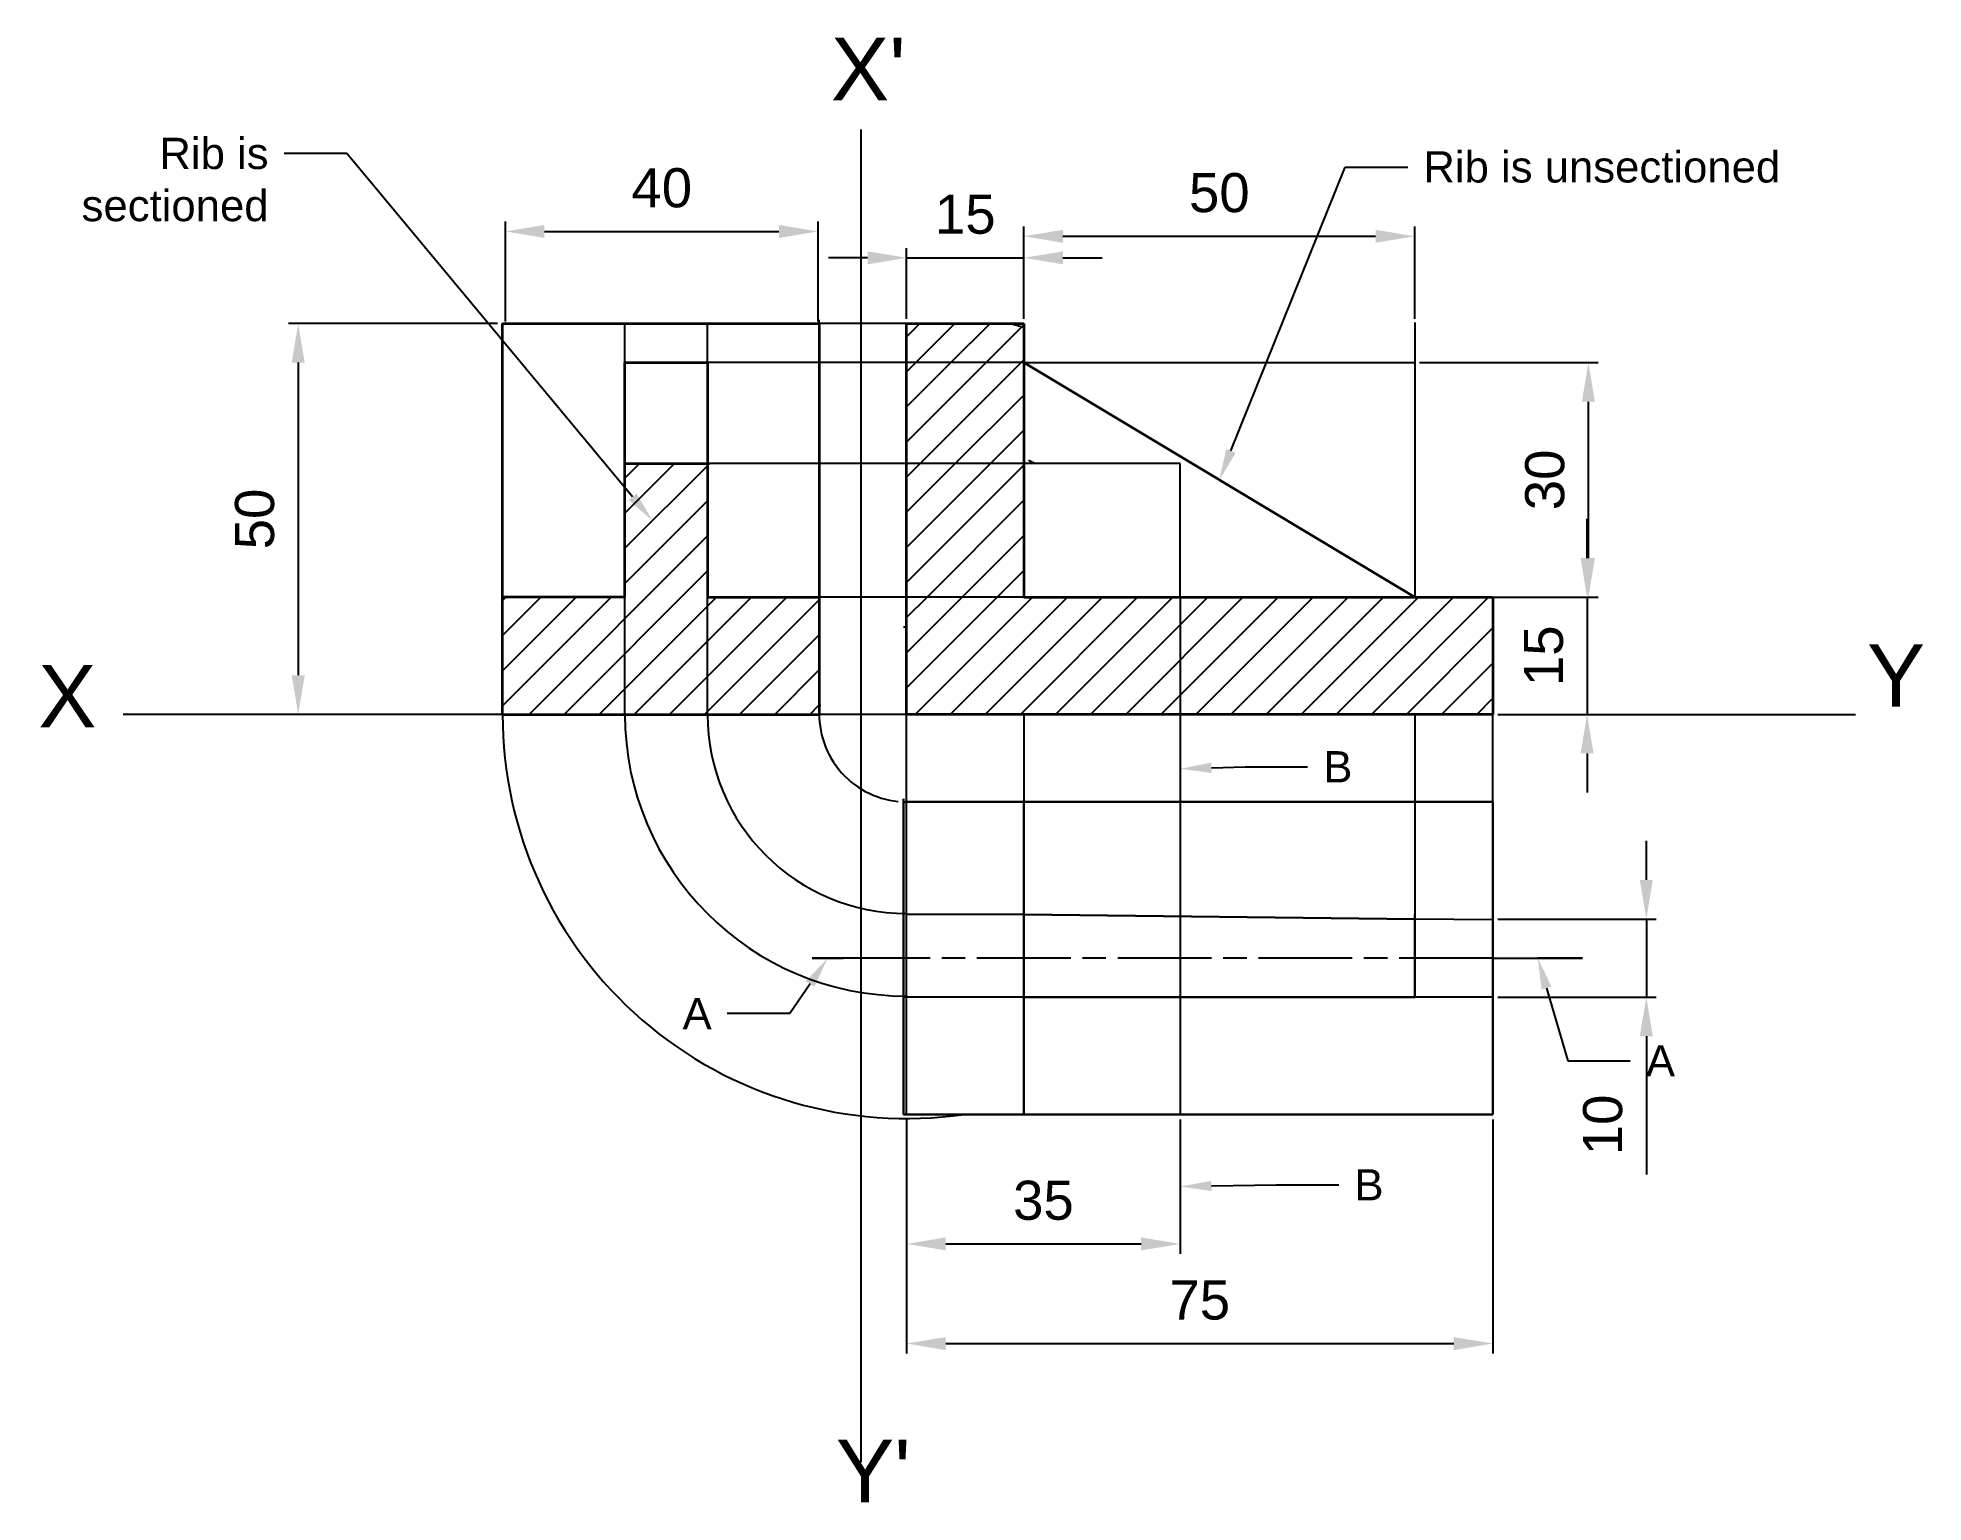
# Model space of a CAD drawing. Header units: millimetres. Extents: x 71 to 313, y -12 to 176.
import ezdxf
from ezdxf import colors
from ezdxf.entities.mleader import LeaderData, LeaderLine
from ezdxf.math import Vec2, Vec3

# ---------------------------------------------------------------- set-up
doc = ezdxf.new("R2010")
doc.units = ezdxf.units.MM
doc.header["$PDMODE"] = 35
doc.header["$PDSIZE"] = -2
doc.linetypes.add('ACAD_ISO08W100', pattern=[36, 24, -3, 6, -3])
doc.styles.get("Standard").update_dxf_attribs({"font": 'arial.ttf'})
doc.dimstyles.new('ISO-25', dxfattribs={"dimtxt": 5, "dimasz": 5, "dimexe": 1.25, "dimexo": 0.625, "dimgap": 3, "dimtad": 1, "dimdec": 0, "dimtxsty": 'Standard', "dimcen": 2.5, "dimadec": 0, "dimazin": 0, "dimtfac": 1, "dimtdec": 0, "dimtmove": 0, "dimatfit": 3, "dimfxl": 1, "dimarcsym": 0})

# ---------------------------------------------------------------- blocks, each defined once
blk = doc.blocks.new('*D1')
at = {"color": 0, "lineweight": -2, "transparency": 16777216}
for p, q in [((277.12, 68.1), (277.12, 73.1)), ((258.12, 63.1), (278.37, 63.1)), ((277.12, 63.1), (277.12, 53.1)), ((258.12, 53.1), (278.37, 53.1)), ((277.12, 48.1), (277.12, 30.43))]:
    blk.add_line(p, q, dxfattribs=at)
at = {"color": 0, "lineweight": -3, "transparency": 16777216}
for points in [[(276.28, 68.1), (277.95, 68.1), (277.12, 63.1)], [(276.28, 48.1), (277.95, 48.1), (277.12, 53.1)]]:
    blk.add_solid(points, dxfattribs=at)
at = {"layer": 'Defpoints', "color": 0, "lineweight": -3, "transparency": 16777216}
for p in [(257.49, 63.1), (257.49, 53.1), (277.12, 53.1)]:
    blk.add_point(p, dxfattribs=at)
at = {"color": 0, "transparency": 16777216, "insert": (271.56, 36.76), "char_height": 5, "attachment_point": 5, "rotation": 90}
blk.add_mtext('10', dxfattribs=at)
blk = doc.blocks.new('*D2')
at = {"color": 0, "lineweight": -2, "transparency": 16777216}
for p, q in [((130.16, 139.28), (103.4, 139.28)), ((104.65, 134.28), (104.65, 94.28)), ((130.16, 89.28), (103.4, 89.28))]:
    blk.add_line(p, q, dxfattribs=at)
at = {"color": 0, "lineweight": -3, "transparency": 16777216}
for points in [[(103.82, 134.28), (105.49, 134.28), (104.65, 139.28)], [(103.82, 94.28), (105.49, 94.28), (104.65, 89.28)]]:
    blk.add_solid(points, dxfattribs=at)
at = {"layer": 'Defpoints', "color": 0, "lineweight": -3, "transparency": 16777216}
for p in [(130.79, 139.28), (104.65, 89.28), (130.79, 89.28)]:
    blk.add_point(p, dxfattribs=at)
at = {"color": 0, "lineweight": -3, "transparency": 16777216, "insert": (99.1, 114.28), "char_height": 5, "attachment_point": 5, "rotation": 90}
blk.add_mtext('50', dxfattribs=at)
blk = doc.blocks.new('*D4')
at = {"color": 0, "lineweight": -2, "transparency": 16777216}
for p, q in [((177.49, 147.69), (172.49, 147.69)), ((182.49, 139.9), (182.49, 148.94)), ((182.49, 147.69), (197.49, 147.69)), ((197.49, 139.9), (197.49, 148.94)), ((202.49, 147.69), (207.49, 147.69))]:
    blk.add_line(p, q, dxfattribs=at)
at = {"color": 0, "lineweight": -3, "transparency": 16777216}
for points in [[(177.49, 148.52), (177.49, 146.86), (182.49, 147.69)], [(202.49, 148.52), (202.49, 146.86), (197.49, 147.69)]]:
    blk.add_solid(points, dxfattribs=at)
at = {"layer": 'Defpoints', "color": 0, "lineweight": -3, "transparency": 16777216}
for p in [(197.49, 147.69), (182.49, 139.28), (197.49, 139.28)]:
    blk.add_point(p, dxfattribs=at)
at = {"color": 0, "lineweight": -3, "transparency": 16777216, "insert": (189.99, 153.24), "char_height": 5, "attachment_point": 5}
blk.add_mtext('15', dxfattribs=at)
blk = doc.blocks.new('*D5')
at = {"color": 0, "lineweight": -2, "transparency": 16777216}
for p, q in [((197.49, 139.9), (197.49, 151.7)), ((202.49, 150.45), (242.49, 150.45)), ((247.49, 139.9), (247.49, 151.7))]:
    blk.add_line(p, q, dxfattribs=at)
at = {"color": 0, "lineweight": -3, "transparency": 16777216}
for points in [[(202.49, 151.28), (202.49, 149.62), (197.49, 150.45)], [(242.49, 151.28), (242.49, 149.62), (247.49, 150.45)]]:
    blk.add_solid(points, dxfattribs=at)
at = {"layer": 'Defpoints', "color": 0, "lineweight": -3, "transparency": 16777216}
for p in [(247.49, 150.45), (197.49, 139.28), (247.49, 139.28)]:
    blk.add_point(p, dxfattribs=at)
at = {"color": 0, "lineweight": -3, "transparency": 16777216, "insert": (222.49, 156), "char_height": 5, "attachment_point": 5}
blk.add_mtext('50', dxfattribs=at)
blk = doc.blocks.new('*D6')
at = {"color": 0, "lineweight": -2, "transparency": 16777216}
for p, q in [((269.54, 109.28), (269.54, 114.28)), ((258.12, 104.28), (270.79, 104.28)), ((269.54, 104.28), (269.54, 89.28)), ((258.12, 89.28), (270.79, 89.28)), ((269.54, 84.28), (269.54, 79.28))]:
    blk.add_line(p, q, dxfattribs=at)
at = {"color": 0, "lineweight": -3, "transparency": 16777216}
for points in [[(268.71, 109.28), (270.37, 109.28), (269.54, 104.28)], [(268.71, 84.28), (270.37, 84.28), (269.54, 89.28)]]:
    blk.add_solid(points, dxfattribs=at)
at = {"layer": 'Defpoints', "color": 0, "lineweight": -3, "transparency": 16777216}
for p in [(257.49, 104.28), (257.49, 89.28), (269.54, 89.28)]:
    blk.add_point(p, dxfattribs=at)
at = {"color": 0, "lineweight": -3, "transparency": 16777216, "insert": (263.99, 96.78), "char_height": 5, "attachment_point": 5, "rotation": 90}
blk.add_mtext('15', dxfattribs=at)
blk = doc.blocks.new('*D7')
at = {"color": 0, "lineweight": -2, "transparency": 16777216}
for p, q in [((182.49, 37.47), (182.49, 7.54)), ((257.49, 37.47), (257.49, 7.54)), ((187.49, 8.79), (252.49, 8.79))]:
    blk.add_line(p, q, dxfattribs=at)
at = {"color": 0, "lineweight": -3, "transparency": 16777216}
for points in [[(187.49, 9.62), (187.49, 7.95), (182.49, 8.79)], [(252.49, 9.62), (252.49, 7.95), (257.49, 8.79)]]:
    blk.add_solid(points, dxfattribs=at)
at = {"layer": 'Defpoints', "color": 0, "lineweight": -3, "transparency": 16777216}
for p in [(182.49, 38.1), (257.49, 38.1), (257.49, 8.79)]:
    blk.add_point(p, dxfattribs=at)
at = {"color": 0, "lineweight": -3, "transparency": 16777216, "insert": (219.99, 14.33), "char_height": 5, "attachment_point": 5}
blk.add_mtext('75', dxfattribs=at)
blk = doc.blocks.new('*D8')
at = {"color": 0, "lineweight": -2, "transparency": 16777216}
for p, q in [((182.49, 36.95), (182.49, 20.29)), ((217.49, 37.47), (217.49, 20.29)), ((187.49, 21.54), (212.49, 21.54))]:
    blk.add_line(p, q, dxfattribs=at)
at = {"color": 0, "lineweight": -3, "transparency": 16777216}
for points in [[(187.49, 22.37), (187.49, 20.71), (182.49, 21.54)], [(212.49, 22.37), (212.49, 20.71), (217.49, 21.54)]]:
    blk.add_solid(points, dxfattribs=at)
at = {"layer": 'Defpoints', "color": 0, "lineweight": -3, "transparency": 16777216}
for p in [(182.49, 37.57), (217.49, 38.1), (217.49, 21.54)]:
    blk.add_point(p, dxfattribs=at)
at = {"color": 0, "lineweight": -3, "transparency": 16777216, "insert": (199.99, 27.09), "char_height": 5, "attachment_point": 5}
blk.add_mtext('35', dxfattribs=at)
blk = doc.blocks.new('*D9')
at = {"color": 0, "lineweight": -2, "transparency": 16777216}
for p, q in [((248.12, 134.28), (270.96, 134.28)), ((269.71, 109.28), (269.71, 129.28)), ((248.12, 104.28), (270.96, 104.28))]:
    blk.add_line(p, q, dxfattribs=at)
at = {"color": 0, "lineweight": -3, "transparency": 16777216}
for points in [[(268.87, 129.28), (270.54, 129.28), (269.71, 134.28)], [(268.87, 109.28), (270.54, 109.28), (269.71, 104.28)]]:
    blk.add_solid(points, dxfattribs=at)
at = {"layer": 'Defpoints', "color": 0, "lineweight": -3, "transparency": 16777216}
for p in [(247.49, 134.28), (269.71, 134.28), (247.49, 104.28)]:
    blk.add_point(p, dxfattribs=at)
at = {"color": 0, "lineweight": -3, "transparency": 16777216, "insert": (264.15, 119.28), "char_height": 5, "attachment_point": 5, "rotation": 90}
blk.add_mtext('30', dxfattribs=at)
blk = doc.blocks.new('*D11')
at = {"color": 0, "lineweight": -2, "transparency": 16777216}
for p, q in [((131.16, 139.53), (131.16, 152.32)), ((171.16, 139.53), (171.16, 152.32)), ((136.16, 151.07), (166.16, 151.07))]:
    blk.add_line(p, q, dxfattribs=at)
at = {"color": 0, "lineweight": -3, "transparency": 16777216}
for points in [[(136.16, 151.9), (136.16, 150.24), (131.16, 151.07)], [(166.16, 151.9), (166.16, 150.24), (171.16, 151.07)]]:
    blk.add_solid(points, dxfattribs=at)
at = {"layer": 'Defpoints', "color": 0, "lineweight": -3, "transparency": 16777216}
for p in [(171.16, 151.07), (131.16, 138.91), (171.16, 138.91)]:
    blk.add_point(p, dxfattribs=at)
at = {"color": 0, "lineweight": -3, "transparency": 16777216, "insert": (151.16, 156.62), "char_height": 5, "attachment_point": 5}
blk.add_mtext('40', dxfattribs=at)

msp = doc.modelspace()

# ---------------------------------------------------------------- hatches: boundary and pattern name
at = {"lineweight": -2}
h = msp.add_hatch(dxfattribs=at)
h.set_pattern_fill('ANSI31', color=256)
h.paths.add_polyline_path([(197.49, 139.28), (182.49, 139.28), (182.49, 134.28), (197.49, 134.28)])
h.paths.add_polyline_path([(197.49, 121.36), (182.49, 121.36), (182.49, 104.28), (197.49, 104.28)])
h = msp.add_hatch(dxfattribs=at)
h.set_pattern_fill('ANSI31', color=256)
h.paths.add_polyline_path([(197.49, 134.28), (182.49, 134.28), (182.49, 121.36), (197.49, 121.36)])
h.paths.add_polyline_path([(257.49, 104.28), (231.97, 104.28), (217.49, 104.28), (197.49, 104.28), (182.49, 104.28), (182.49, 89.28), (257.49, 89.28)])
h.paths.add_polyline_path([(146.45, 104.28), (130.79, 104.28), (130.79, 89.28), (146.45, 89.28)])
h.paths.add_polyline_path([(157.02, 121.36), (146.45, 121.36), (146.45, 89.28), (157.02, 89.28)])
h.paths.add_polyline_path([(171.31, 104.28), (157.02, 104.28), (157.02, 89.28), (171.31, 89.28)])

# ---------------------------------------------------------------- linework, layer by layer
at = {"lineweight": -3}
for p, q in [((176.62, 164.1), (176.62, -6.38)), ((247.49, 139.42), (247.49, 134.28)), ((247.49, 134.28), (247.49, 121.36)), ((217.49, 104.28), (217.49, 38.1)), ((270.79, 89.28), (303.89, 89.28))]:
    msp.add_line(p, q, dxfattribs=at)
at = {"lineweight": 35}
for p, q in [((130.79, 89.28), (130.79, 139.28)), ((130.79, 139.28), (171.31, 139.28)), ((171.31, 139.28), (171.31, 89.28)), ((182.49, 89.28), (182.49, 139.28)), ((182.49, 139.28), (197.49, 139.28)), ((197.49, 139.28), (197.49, 104.28)), ((146.45, 104.28), (146.45, 134.28)), ((146.45, 134.28), (157.02, 134.28)), ((157.03, 134.28), (157.03, 104.28)), ((146.45, 121.36), (157.28, 121.36)), ((146.45, 104.28), (130.79, 104.28)), ((157.03, 104.28), (171.31, 104.28)), ((197.49, 104.28), (257.49, 104.28)), ((257.49, 104.28), (257.49, 89.28)), ((130.79, 89.28), (171.31, 89.28)), ((257.49, 89.28), (182.49, 89.28))]:
    msp.add_line(p, q, dxfattribs=at)
at = {"lineweight": -2}
for p, q in [((182.49, 139.28), (130.79, 139.28)), ((146.45, 134.28), (146.45, 139.28)), ((157.02, 89.28), (157.02, 139.28)), ((171.31, 89.28), (171.31, 139.76)), ((146.45, 134.28), (146.45, 126.35)), ((171.31, 134.28), (146.45, 134.28)), ((146.45, 134.28), (157.02, 134.28)), ((146.45, 134.28), (157.03, 134.28)), ((157.03, 134.28), (157.02, 134.28)), ((157.02, 134.28), (157.02, 134.28)), ((197.49, 134.28), (171.31, 134.28)), ((146.45, 89.28), (146.45, 126.35)), ((170.75, 121.36), (146.45, 121.36)), ((166.26, 121.36), (166.06, 121.36)), ((182.49, 121.36), (170.75, 121.36)), ((171.31, 103.96), (171.31, 104.28)), ((171.31, 89.28), (171.31, 94.98)), ((197.49, 63.69), (182.49, 63.69)), ((257.49, 62.98), (247.49, 63.1)), ((197.49, 53.1), (182.08, 53.1))]:
    msp.add_line(p, q, dxfattribs=at)
for p, q in [((197.49, 139.28), (197.49, 104.28)), ((197.49, 104.28), (197.49, 134.28)), ((197.49, 134.28), (247.49, 134.28)), ((207.29, 134.28), (247.49, 134.28)), ((217.49, 121.36), (182.49, 121.36)), ((217.49, 104.28), (217.49, 121.36)), ((247.49, 121.36), (247.49, 104.28)), ((197.49, 104.28), (157.02, 104.28)), ((257.49, 89.28), (82.25, 89.28)), ((182.49, 78.1), (182.49, 89.28)), ((197.49, 89.28), (197.49, 38.1)), ((247.49, 89.28), (247.49, 53.1)), ((257.49, 78.1), (257.49, 89.28)), ((257.49, 63.1), (257.49, 63.1)), ((257.49, 53.1), (197.49, 53.1))]:
    msp.add_line(p, q)
at = {"lineweight": 30}
for p, q in [((197.49, 134.28), (247.49, 104.28)), ((247.49, 104.28), (247.49, 104.28)), ((182.08, 38.1), (182.08, 78.47)), ((182.49, 78.1), (257.49, 78.1)), ((197.49, 78.1), (197.49, 38.1)), ((257.49, 78.1), (257.49, 38.1)), ((197.49, 63.69), (247.49, 63.1)), ((247.49, 63.69), (247.49, 53.1)), ((247.49, 53.1), (197.49, 53.1)), ((257.49, 38.1), (182.08, 38.1))]:
    msp.add_line(p, q, dxfattribs=at)
at = {"color": 146, "true_color": 0x105689}
for p, q in [((182.49, 38.1), (182.49, 78.1)), ((182.49, 78.1), (257.49, 78.1)), ((197.49, 78.1), (197.49, 38.1)), ((257.49, 78.1), (257.49, 38.1)), ((247.49, 63.1), (247.49, 53.1)), ((247.49, 53.1), (197.49, 53.1)), ((182.49, 38.1), (257.49, 38.1))]:
    msp.add_line(p, q, dxfattribs=at)
at = {"linetype": 'ACAD_ISO08W100', "lineweight": 25, "ltscale": 0.5}
for p, q in [((257.49, 63.1), (257.49, 53.1)), ((257.49, 58.1), (170.4, 58.1)), ((257.49, 58.1), (268.97, 58.1))]:
    msp.add_line(p, q, dxfattribs=at)
at = {"lineweight": 30, "ltscale": 0.5}
for p, q in [((170.4, 58.1), (174.38, 58.1)), ((263.23, 58.1), (268.97, 58.1))]:
    msp.add_line(p, q, dxfattribs=at)
at = {"lineweight": -2}
for radius, start, end in [(51.7, 73.1356, 75.2456), (36.04, 62.8753, 64.3406), (11.18, 90, 92.1183), (51.7, 180, 278.1727), (36.04, 180, 270), (25.48, 180, 270), (11.18, 173.4057, 264.5196), (11.18, 267.8817, 270)]:
    msp.add_arc((182.49, 89.28), radius, start, end, dxfattribs=at)

# ---------------------------------------------------------------- texts
at = {"lineweight": -3}
for s, p in [("X'", (172.8, 167.85)), ('Y', (305.34, 90.26)), ('X', (71.39, 87.61)), ("Y'", (173.44, -11.52))]:
    msp.add_text(s, height=8, dxfattribs=at).set_placement(p)

# ---------------------------------------------------------------- dimensions: what is measured, and where the dimension line sits
for base, p1, p2, picture, middle in [((171.16, 151.07), (131.16, 138.91), (171.16, 138.91), '*D11', (151.16, 156.62)), ((247.49, 150.45), (197.49, 139.28), (247.49, 139.28), '*D5', (222.49, 156)), ((197.49, 147.69), (182.49, 139.28), (197.49, 139.28), '*D4', (189.99, 153.24)), ((257.49, 8.79), (182.49, 38.1), (257.49, 38.1), '*D7', (219.99, 14.33)), ((217.49, 21.54), (182.49, 37.57), (217.49, 38.1), '*D8', (199.99, 27.09))]:
    dim = msp.add_linear_dim(base=base, p1=p1, p2=p2, dimstyle='ISO-25', dxfattribs=at)
    dim.commit()
    dim.dimension.update_dxf_attribs({"geometry": picture, "text_midpoint": middle})
for base, p1, p2, picture, middle in [((104.65, 89.28), (130.79, 139.28), (130.79, 89.28), '*D2', (99.1, 114.28)), ((269.71, 134.28), (247.49, 104.28), (247.49, 134.28), '*D9', (264.15, 119.28)), ((269.54, 89.28), (257.49, 104.28), (257.49, 89.28), '*D6', (263.99, 96.78))]:
    dim = msp.add_linear_dim(base=base, p1=p1, p2=p2, angle=90, dimstyle='ISO-25', dxfattribs=at)
    dim.commit()
    dim.dimension.update_dxf_attribs({"geometry": picture, "text_midpoint": middle})
dim = msp.add_linear_dim(base=(277.12, 53.1), p1=(257.49, 63.1), p2=(257.49, 53.1), angle=90, dimstyle='ISO-25')
dim.commit()
dim.dimension.update_dxf_attribs({"geometry": '*D1', "text_midpoint": (271.56, 36.76)})

# ---------------------------------------------------------------- leaders
ml = msp.add_multileader_mtext('Standard', dxfattribs=at)
ml.set_content('Rib is sectioned', color=256)
ml.set_leader_properties()
ml.build(insert=Vec2(0, 0))
ctx = ml.context
ctx.base_point, ctx.plane_origin = Vec3(75.51, 161.02), Vec3(149.99, 114.05)
ctx.text_align_type = 2
notes = []
notes.append((ctx, [(0, (1, 1, 0), (110.86, 161.02), (-1, 0), 8, [(0, [(149.99, 114.05)], 0, [])])]))
ctx.mtext.insert, ctx.mtext.width, ctx.mtext.alignment, ctx.mtext.flow_direction = Vec3(100.86, 163.05), 29.5325, 3, 5
ml = msp.add_multileader_mtext('Standard', dxfattribs=at)
ml.set_content('Rib is unsectioned', color=256)
ml.set_leader_properties()
ml.build(insert=Vec2(0, 0))
ctx = ml.context
ctx.base_point, ctx.plane_origin = Vec3(246.59, 159.3), Vec3(222.49, 119.28)
notes.append((ctx, [(0, (1, 1, 0), (238.59, 159.3), (1, 0), 8, [(0, [(222.49, 119.28)], 0, [])])]))
ctx.mtext.insert, ctx.mtext.width, ctx.mtext.flow_direction = Vec3(248.59, 161.33), 58.0806, 5
ml = msp.add_multileader_mtext('Standard', dxfattribs=at)
ml.set_content('B', color=256)
ml.set_leader_properties()
ml.build(insert=Vec2(0, 0))
ctx = ml.context
ctx.base_point, ctx.plane_origin = Vec3(233.79, 82.58), Vec3(217.49, 82.33)
notes.append((ctx, [(0, (1, 1, 0), (225.79, 82.58), (1, 0), 8, [(0, [(217.49, 82.33)], 0, [])])]))
ctx.mtext.insert, ctx.mtext.flow_direction = Vec3(235.79, 84.58), 5
at = {"lineweight": 25, "ltscale": 0.5}
ml = msp.add_multileader_mtext('Standard', dxfattribs=at)
ml.set_content('A', color=256)
ml.set_leader_properties()
ml.build(insert=Vec2(0, 0))
ctx = ml.context
ctx.base_point, ctx.plane_origin = Vec3(151.82, 51), Vec3(172.39, 58.1)
ctx.text_align_type = 2
notes.append((ctx, [(0, (1, 1, 0), (167.55, 51), (-1, 0), 8, [(0, [(172.39, 58.1)], 0, [])])]))
ctx.mtext.insert, ctx.mtext.alignment, ctx.mtext.flow_direction = Vec3(157.55, 53), 3, 5
ml = msp.add_multileader_mtext('Standard', dxfattribs=at)
ml.set_content('A', color=256)
ml.set_leader_properties()
ml.build(insert=Vec2(0, 0))
ctx = ml.context
ctx.base_point, ctx.plane_origin = Vec3(275.07, 44.96), Vec3(263.23, 58.1)
notes.append((ctx, [(0, (1, 1, 0), (267.07, 44.96), (1, 0), 8, [(0, [(263.23, 58.1)], 0, [])])]))
ctx.mtext.insert, ctx.mtext.flow_direction = Vec3(277.07, 46.96), 5
ml = msp.add_multileader_mtext('Standard', dxfattribs=at)
ml.set_content('B', color=256)
ml.set_leader_properties()
ml.build(insert=Vec2(0, 0))
ctx = ml.context
ctx.base_point, ctx.plane_origin = Vec3(237.78, 29.1), Vec3(217.49, 28.88)
notes.append((ctx, [(0, (1, 1, 0), (229.78, 29.1), (1, 0), 8, [(0, [(217.49, 28.88)], 0, [])])]))
ctx.mtext.insert, ctx.mtext.flow_direction = Vec3(239.78, 31.1), 5
for ctx, leaders in notes:
    for number, flags, end, landing, length, lines in leaders:
        leader = LeaderData()
        leader.index, (leader.has_last_leader_line, leader.has_dogleg_vector, leader.attachment_direction) = number, flags
        leader.last_leader_point, leader.dogleg_vector, leader.dogleg_length = Vec3(end), Vec3(landing), length
        for number, points, colour, breaks in lines:
            line = LeaderLine()
            line.index, line.vertices, line.color, line.breaks = number, Vec3.list(points), colors.encode_raw_color(colour), breaks
            leader.lines.append(line)
        ctx.leaders.append(leader)

doc.saveas('drawing.dxf')
